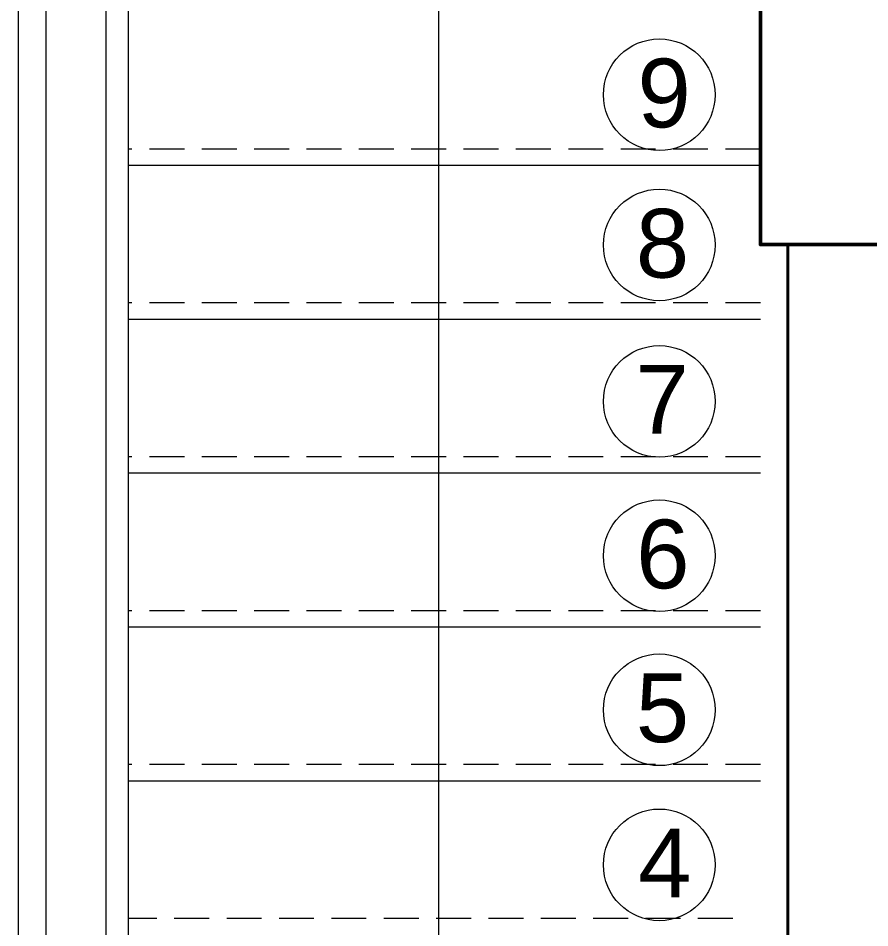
# Model space of a CAD drawing. Header units: millimetres. Extents: x 48 to 2669, y 23 to 1916.
# Drawn here: x 1473.3 to 1628.2, y 766.7 to 932.2 of the extents above; entities that cross this region are included whole.
import ezdxf

# ---------------------------------------------------------------- set-up
doc = ezdxf.new("R2010")
doc.units = ezdxf.units.MM
doc.linetypes.add('DASHED2', pattern=[9.525, 6.35, -3.175])
for name, color, linetype, lineweight in [('6_YAZI', 7, 'Continuous', 35), ('8_MERDİVEN', 42, 'Continuous', 20), ('DUVAR40', 7, 'Continuous', 40), ('KESİK', 62, 'DASHED2', 20), ('KOLON', 40, 'Continuous', 50)]:
    doc.layers.add(name, color=color, linetype=linetype, lineweight=lineweight)
doc.styles.add('STANDART', font='Arial')

msp = doc.modelspace()

# ---------------------------------------------------------------- linework, layer by layer
at = {"layer": '8_MERDİVEN'}
for p, q in [((1549.773439, 681.431014), (1549.773439, 1010.217499)), ((1493.273439, 995.692956), (1493.273439, 681.431014)), ((1489.273439, 685.431014), (1489.273439, 991.738138)), ((1478.273439, 970.431014), (1478.273439, 685.431014)), ((1473.273439, 966.431014), (1473.273439, 681.431014)), ((1608.273439, 905.431014), (1493.273439, 905.431014)), ((1608.273439, 877.431014), (1493.273439, 877.431014)), ((1608.273439, 849.431014), (1493.273439, 849.431014)), ((1608.273439, 821.431014), (1493.273439, 821.431014)), ((1608.273439, 793.431014), (1493.273439, 793.431014))]:
    msp.add_line(p, q, dxfattribs=at)
for centre in [(1589.889833, 918.316958), (1589.889833, 890.976257), (1589.889833, 862.516444), (1589.889833, 834.435588), (1589.889833, 806.395276), (1589.889833, 778.18227)]:
    msp.add_circle(centre, 10.156369, dxfattribs=at)
at = {"layer": 'DUVAR40'}
for p, q in [((1613.273439, 771.369538), (1613.273439, 891.051773)), ((1613.273439, 836.39801), (1613.273439, 661.051773))]:
    msp.add_line(p, q, dxfattribs=at)
at = {"layer": 'KESİK'}
for p, q in [((1608.273439, 908.431014), (1493.273439, 908.431014)), ((1608.273439, 880.431014), (1493.273439, 880.431014)), ((1608.273439, 852.431014), (1493.273439, 852.431014)), ((1608.273439, 824.431014), (1493.273439, 824.431014)), ((1608.273439, 796.431014), (1493.273439, 796.431014)), ((1603.273439, 768.431014), (1493.273439, 768.431014))]:
    msp.add_line(p, q, dxfattribs=at)
at = {"layer": 'KOLON', "flags": 128}
msp.add_lwpolyline([(1608.273439, 951.051773), (1638.273439, 951.051773), (1638.273439, 891.051773), (1608.273439, 891.051773), (1608.273439, 951.051773)], dxfattribs=at)

# ---------------------------------------------------------------- texts
at = {"layer": '6_YAZI', "style": 'STANDART'}
for s, p in [('9', (1585.913839, 912.37901)), ('8', (1585.616827, 885.038309)), ('7', (1585.531561, 856.629656)), ('6', (1585.676513, 828.49764)), ('5', (1585.616827, 800.508488)), ('4', (1586.026104, 772.295481))]:
    msp.add_text(s, height=12.5, dxfattribs=at).set_placement(p)

doc.saveas('drawing.dxf')
